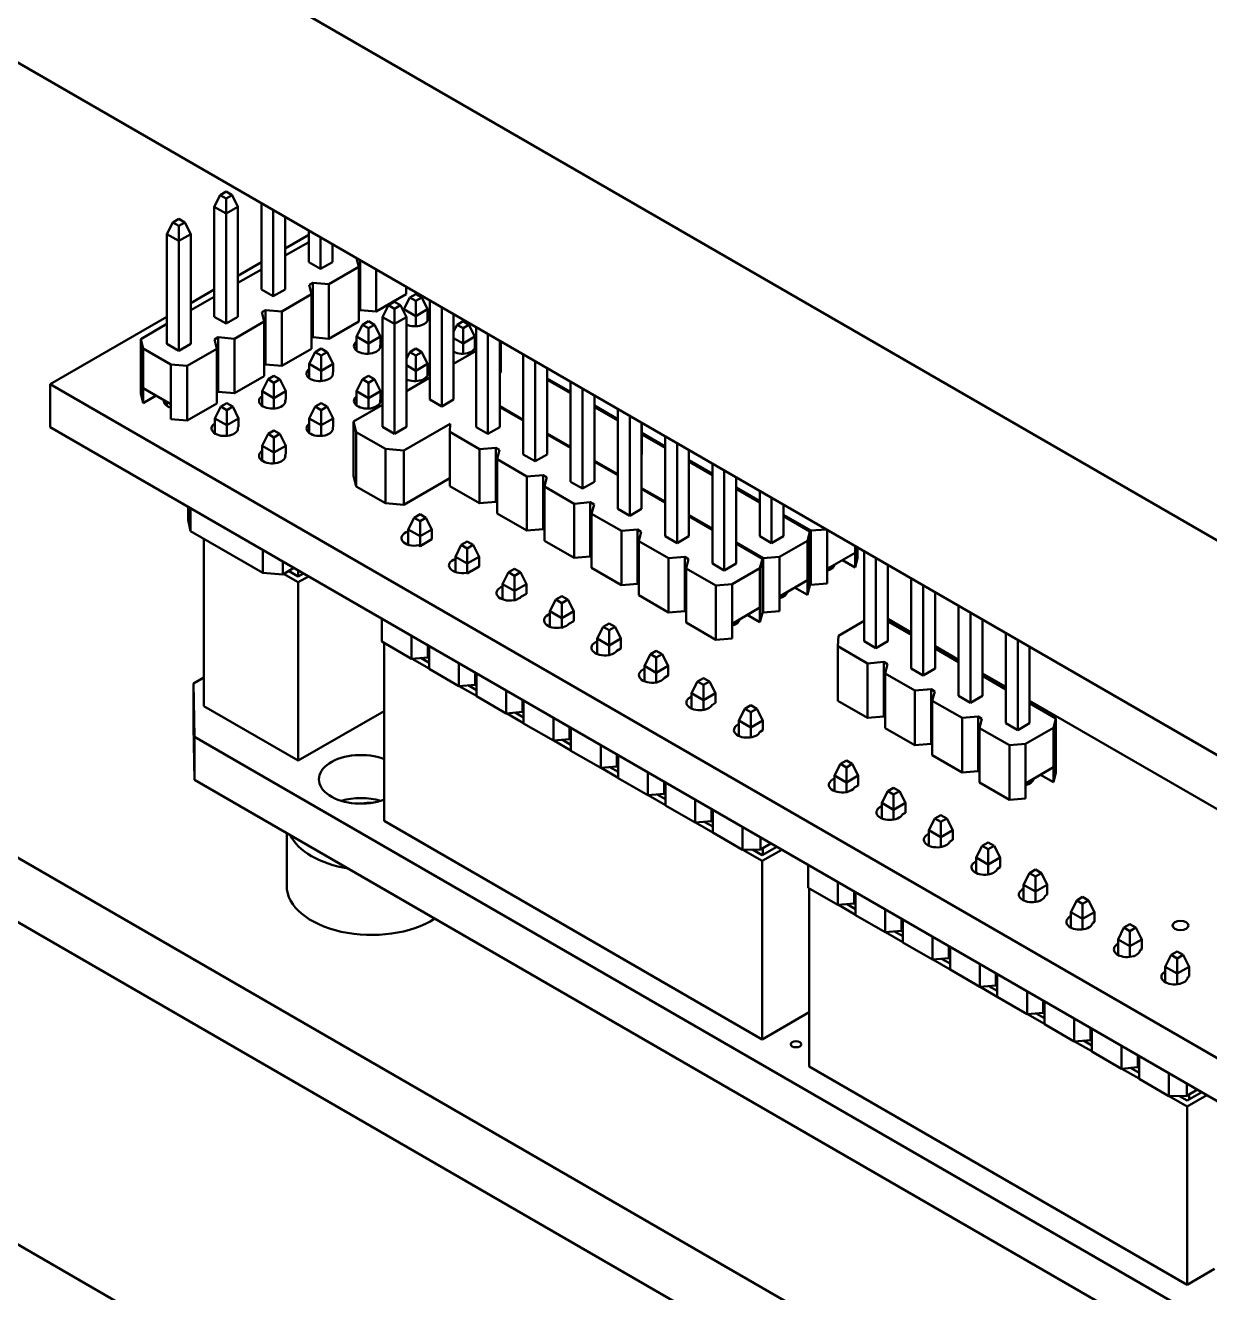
# Model space of a CAD drawing. Header units: millimetres. Extents: x -2015 to 3360, y -4745 to 2376.
# Drawn here: x 1597.69 to 1642.7, y 538.13 to 586.28 of the extents above; entities that cross this region are included whole.
import ezdxf

# ---------------------------------------------------------------- set-up
doc = ezdxf.new("R2010")
doc.units = ezdxf.units.MM
doc.header["$LTSCALE"] = 8
doc.layers.add('Visible (ISO)', color=7, linetype='Continuous', lineweight=50)

msp = doc.modelspace()

# ---------------------------------------------------------------- linework, layer by layer
at = {"layer": 'Visible (ISO)'}
for p, q in [((1663.714, 554.747), (1560.476, 614.351)), ((1571.758, 599.673), (1652.432, 553.095)), ((1605.091, 579.836), (1604.865, 579.391)), ((1605.091, 579.836), (1605.317, 579.967)), ((1605.091, 579.836), (1605.317, 579.706)), ((1605.317, 579.967), (1605.544, 579.836)), ((1605.317, 579.706), (1605.544, 579.836)), ((1605.544, 579.836), (1605.77, 579.391)), ((1604.865, 579.391), (1604.865, 575.215)), ((1604.865, 579.391), (1605.317, 579.129)), ((1605.317, 579.129), (1605.317, 579.706)), ((1605.317, 579.129), (1605.77, 579.391)), ((1605.77, 579.391), (1605.77, 575.215)), ((1606.661, 579.522), (1606.661, 576.252)), ((1603.295, 578.799), (1603.069, 578.354)), ((1603.295, 578.799), (1603.521, 578.93)), ((1603.295, 578.799), (1603.521, 578.669)), ((1603.521, 578.93), (1603.748, 578.799)), ((1603.521, 578.669), (1603.748, 578.799)), ((1603.748, 578.799), (1603.974, 578.354)), ((1605.317, 574.954), (1605.317, 579.129)), ((1607.113, 575.991), (1607.113, 579.26)), ((1607.566, 578.999), (1607.566, 576.252)), ((1603.069, 578.354), (1603.521, 578.092)), ((1603.069, 578.354), (1603.069, 574.178)), ((1603.521, 578.092), (1603.521, 578.669)), ((1603.521, 578.092), (1603.974, 578.354)), ((1603.974, 578.354), (1603.974, 574.178)), ((1608.457, 578.322), (1607.566, 577.807)), ((1608.457, 578.485), (1608.457, 577.289)), ((1603.521, 573.917), (1603.521, 578.092)), ((1607.566, 577.534), (1608.457, 578.048)), ((1608.909, 577.028), (1608.909, 578.223)), ((1609.362, 577.962), (1609.362, 577.289)), ((1610.273, 577.436), (1610.359, 577.105)), ((1610.409, 577.358), (1610.409, 576.04)), ((1606.661, 577.285), (1605.77, 576.77)), ((1605.77, 576.497), (1606.661, 577.011)), ((1608.909, 577.028), (1608.457, 577.289)), ((1609.362, 577.289), (1608.909, 577.028)), ((1610.359, 577.105), (1609.228, 576.452)), ((1610.359, 577.105), (1610.359, 575.031)), ((1611.024, 577.003), (1611.024, 575.415)), ((1608.471, 576.423), (1608.612, 576.505)), ((1608.471, 576.423), (1608.563, 576.068)), ((1608.612, 576.505), (1608.612, 575.003)), ((1609.228, 576.452), (1608.612, 576.505)), ((1609.228, 576.452), (1609.228, 574.378)), ((1604.865, 576.248), (1603.974, 575.733)), ((1603.974, 575.46), (1604.865, 575.974)), ((1607.113, 575.991), (1606.661, 576.252)), ((1607.566, 576.252), (1607.113, 575.991)), ((1608.563, 576.068), (1607.432, 575.415)), ((1608.563, 576.068), (1608.563, 573.994)), ((1610.409, 576.04), (1610.359, 576.011)), ((1610.409, 575.468), (1610.409, 576.04)), ((1612.155, 576.068), (1611.024, 575.415)), ((1612.073, 575.497), (1612.299, 575.946)), ((1612.155, 576.349), (1612.155, 576.068)), ((1612.526, 576.076), (1612.299, 575.946)), ((1612.526, 575.815), (1612.299, 575.946)), ((1612.752, 575.946), (1612.526, 576.076)), ((1612.752, 575.946), (1612.526, 575.815)), ((1612.978, 575.497), (1612.752, 575.946)), ((1606.675, 575.386), (1606.816, 575.468)), ((1607.432, 575.415), (1606.816, 575.468)), ((1606.816, 575.468), (1606.816, 573.966)), ((1611.024, 575.415), (1610.409, 575.468)), ((1611.49, 575.647), (1611.264, 575.201)), ((1611.49, 575.647), (1611.716, 575.778)), ((1611.49, 575.647), (1611.716, 575.516)), ((1611.716, 575.778), (1611.942, 575.647)), ((1611.716, 575.516), (1611.942, 575.647)), ((1611.716, 574.94), (1611.716, 575.516)), ((1611.942, 575.647), (1612.169, 575.201)), ((1612.526, 575.235), (1612.073, 575.497)), ((1612.073, 575.39), (1612.073, 575.497)), ((1612.526, 575.815), (1612.526, 575.235)), ((1612.978, 575.497), (1612.526, 575.235)), ((1612.978, 575.497), (1612.978, 575.497)), ((1612.978, 575.497), (1612.978, 575.083)), ((1612.978, 575.497), (1612.978, 575.497)), ((1613.06, 575.827), (1613.06, 572.063)), ((1613.512, 571.801), (1613.512, 575.566)), ((1603.069, 575.211), (1598.631, 572.649)), ((1602.072, 574.362), (1603.069, 574.937)), ((1605.317, 574.954), (1604.865, 575.215)), ((1605.77, 575.215), (1605.317, 574.954)), ((1606.767, 575.031), (1605.636, 574.378)), ((1606.675, 575.386), (1606.767, 575.031)), ((1606.767, 575.031), (1606.767, 572.957)), ((1607.432, 575.415), (1607.432, 573.341)), ((1608.612, 575.003), (1608.563, 574.974)), ((1608.612, 574.431), (1608.612, 575.003)), ((1610.359, 575.031), (1609.228, 574.378)), ((1610.73, 575.039), (1610.503, 574.909)), ((1610.956, 574.909), (1610.73, 575.039)), ((1611.264, 575.201), (1611.716, 574.94)), ((1611.264, 575.201), (1611.264, 571.026)), ((1611.716, 574.94), (1612.169, 575.201)), ((1611.716, 570.764), (1611.716, 574.94)), ((1612.169, 575.201), (1612.169, 571.026)), ((1612.526, 575.235), (1612.526, 574.85)), ((1613.965, 575.305), (1613.965, 572.063)), ((1614.322, 575.039), (1614.095, 574.909)), ((1614.548, 574.909), (1614.322, 575.039)), ((1610.277, 574.46), (1610.503, 574.909)), ((1610.73, 574.198), (1610.277, 574.46)), ((1610.277, 573.924), (1610.277, 574.46)), ((1610.73, 574.778), (1610.503, 574.909)), ((1610.956, 574.909), (1610.73, 574.778)), ((1610.73, 574.778), (1610.73, 574.198)), ((1611.182, 574.46), (1610.73, 574.198)), ((1611.182, 574.46), (1610.956, 574.909)), ((1611.182, 574.46), (1611.182, 574.46)), ((1611.182, 574.46), (1611.182, 574.46)), ((1611.182, 574.46), (1611.182, 574.138)), ((1613.965, 574.65), (1614.095, 574.909)), ((1614.322, 574.778), (1614.095, 574.909)), ((1614.548, 574.909), (1614.322, 574.778)), ((1614.322, 574.778), (1614.322, 574.198)), ((1614.774, 574.46), (1614.322, 574.198)), ((1614.774, 574.46), (1614.548, 574.909)), ((1614.774, 574.46), (1614.774, 574.46)), ((1614.774, 574.46), (1614.774, 574.46)), ((1614.774, 574.46), (1614.774, 574.019)), ((1614.817, 571.02), (1614.817, 574.813)), ((1615.27, 574.551), (1615.27, 570.758)), ((1602.164, 574.007), (1602.072, 574.362)), ((1602.072, 574.362), (1602.072, 572.288)), ((1603.224, 573.394), (1602.164, 574.007)), ((1602.164, 574.007), (1602.164, 572.504)), ((1603.521, 573.917), (1603.069, 574.178)), ((1603.974, 574.178), (1603.521, 573.917)), ((1604.971, 573.994), (1603.839, 573.341)), ((1604.879, 574.349), (1605.02, 574.431)), ((1604.879, 574.349), (1604.971, 573.994)), ((1604.971, 573.994), (1604.971, 571.92)), ((1605.636, 574.378), (1605.02, 574.431)), ((1605.02, 574.431), (1605.02, 572.929)), ((1605.636, 574.378), (1605.636, 572.304)), ((1608.563, 573.994), (1607.432, 573.341)), ((1609.228, 574.378), (1608.612, 574.431)), ((1608.934, 574.002), (1608.707, 573.872)), ((1609.16, 573.872), (1608.934, 574.002)), ((1610.73, 574.198), (1610.73, 573.808)), ((1611.178, 574.136), (1611.182, 574.138)), ((1611.178, 574.058), (1611.178, 574.136)), ((1612.526, 574.002), (1612.299, 573.872)), ((1612.752, 573.872), (1612.526, 574.002)), ((1614.322, 574.198), (1613.965, 574.404)), ((1614.322, 574.198), (1614.322, 573.807)), ((1615.722, 571.02), (1615.722, 574.29)), ((1615.761, 574.268), (1615.761, 573.1)), ((1606.816, 573.966), (1606.767, 573.937)), ((1606.816, 573.394), (1606.816, 573.966)), ((1608.481, 573.423), (1608.707, 573.872)), ((1608.934, 573.741), (1608.707, 573.872)), ((1609.16, 573.872), (1608.934, 573.741)), ((1608.934, 573.741), (1608.934, 573.161)), ((1609.386, 573.423), (1609.16, 573.872)), ((1612.169, 573.613), (1612.299, 573.872)), ((1612.526, 573.741), (1612.299, 573.872)), ((1612.752, 573.872), (1612.526, 573.741)), ((1612.526, 573.741), (1612.526, 573.161)), ((1612.978, 573.423), (1612.752, 573.872)), ((1613.965, 573.426), (1614.817, 573.918)), ((1616.613, 569.983), (1616.613, 573.776)), ((1617.066, 573.514), (1617.066, 569.721)), ((1603.839, 573.341), (1603.224, 573.394)), ((1603.224, 573.394), (1603.224, 571.892)), ((1603.839, 573.341), (1603.839, 571.267)), ((1607.432, 573.341), (1606.816, 573.394)), ((1608.934, 573.161), (1608.481, 573.423)), ((1608.481, 572.875), (1608.481, 573.423)), ((1609.386, 573.423), (1608.934, 573.161)), ((1608.934, 573.161), (1608.934, 572.767)), ((1609.374, 573.094), (1609.386, 573.101)), ((1609.374, 573.016), (1609.374, 573.094)), ((1609.386, 573.423), (1609.386, 573.423)), ((1609.386, 573.423), (1609.386, 573.423)), ((1609.386, 573.423), (1609.386, 573.101)), ((1612.526, 573.161), (1612.169, 573.368)), ((1612.978, 573.423), (1612.526, 573.161)), ((1612.526, 573.161), (1612.526, 572.766)), ((1612.978, 573.423), (1612.978, 573.423)), ((1612.978, 573.423), (1612.978, 572.999)), ((1612.978, 573.423), (1612.978, 573.423)), ((1615.761, 573.1), (1615.722, 573.077)), ((1617.518, 569.983), (1617.518, 573.253)), ((1617.521, 572.058), (1617.521, 573.251)), ((1598.631, 572.649), (1652.432, 541.587)), ((1598.631, 571.016), (1598.631, 572.649)), ((1605.02, 572.929), (1604.971, 572.9)), ((1605.02, 572.929), (1605.02, 572.357)), ((1606.767, 572.957), (1605.636, 572.304)), ((1606.685, 572.386), (1606.911, 572.835)), ((1607.137, 572.966), (1606.911, 572.835)), ((1607.137, 572.704), (1606.911, 572.835)), ((1607.364, 572.835), (1607.137, 572.966)), ((1607.364, 572.835), (1607.137, 572.704)), ((1607.137, 572.704), (1607.137, 572.125)), ((1607.59, 572.386), (1607.364, 572.835)), ((1610.277, 572.386), (1610.503, 572.835)), ((1610.73, 572.966), (1610.503, 572.835)), ((1610.73, 572.704), (1610.503, 572.835)), ((1610.956, 572.835), (1610.73, 572.966)), ((1610.956, 572.835), (1610.73, 572.704)), ((1610.73, 572.704), (1610.73, 572.125)), ((1611.182, 572.386), (1610.956, 572.835)), ((1612.169, 572.389), (1613.06, 572.904)), ((1617.521, 572.872), (1618.409, 572.36)), ((1617.521, 572.818), (1618.409, 572.305)), ((1618.409, 568.946), (1618.409, 572.739)), ((1602.164, 571.933), (1602.072, 572.288)), ((1603.224, 571.892), (1602.164, 572.504)), ((1602.164, 572.504), (1602.164, 571.933)), ((1602.164, 571.933), (1602.659, 572.218)), ((1605.636, 572.304), (1605.02, 572.357)), ((1607.137, 572.125), (1606.685, 572.386)), ((1606.685, 571.827), (1606.685, 572.386)), ((1607.59, 572.386), (1607.137, 572.125)), ((1607.137, 572.125), (1607.137, 571.725)), ((1607.569, 572.052), (1607.59, 572.064)), ((1607.569, 571.974), (1607.569, 572.052)), ((1607.59, 572.386), (1607.59, 572.386)), ((1607.59, 572.386), (1607.59, 572.386)), ((1607.59, 572.386), (1607.59, 572.064)), ((1610.73, 572.125), (1610.277, 572.386)), ((1610.277, 571.84), (1610.277, 572.386)), ((1611.182, 572.386), (1610.73, 572.125)), ((1610.73, 572.125), (1610.73, 571.724)), ((1611.176, 572.061), (1611.182, 572.064)), ((1611.176, 571.965), (1611.176, 572.061)), ((1611.182, 572.386), (1611.182, 572.064)), ((1611.182, 572.386), (1611.182, 572.386)), ((1611.182, 572.386), (1611.182, 572.386)), ((1613.512, 571.801), (1613.06, 572.063)), ((1613.965, 572.063), (1613.512, 571.801)), ((1617.521, 572.058), (1617.518, 572.057)), ((1618.862, 572.477), (1618.862, 568.684)), ((1619.314, 568.946), (1619.314, 572.216)), ((1619.317, 571.021), (1619.317, 572.214)), ((1603.069, 571.982), (1603.069, 571.824)), ((1603.224, 571.32), (1603.224, 571.892)), ((1604.971, 571.92), (1603.839, 571.267)), ((1604.889, 571.349), (1605.115, 571.798)), ((1605.341, 571.929), (1605.115, 571.798)), ((1605.341, 571.667), (1605.115, 571.798)), ((1605.568, 571.798), (1605.341, 571.929)), ((1605.568, 571.798), (1605.341, 571.667)), ((1605.341, 571.667), (1605.341, 571.088)), ((1605.794, 571.349), (1605.568, 571.798)), ((1608.481, 571.349), (1608.707, 571.798)), ((1608.934, 571.929), (1608.707, 571.798)), ((1608.934, 571.667), (1608.707, 571.798)), ((1609.16, 571.798), (1608.934, 571.929)), ((1609.16, 571.798), (1608.934, 571.667)), ((1608.934, 571.667), (1608.934, 571.088)), ((1609.386, 571.349), (1609.16, 571.798)), ((1610.16, 571.23), (1611.264, 571.867)), ((1615.722, 571.815), (1616.613, 571.301)), ((1615.722, 571.779), (1616.613, 571.265)), ((1620.205, 571.323), (1619.317, 571.835)), ((1619.317, 571.781), (1620.205, 571.268)), ((1620.205, 567.909), (1620.205, 571.702)), ((1603.839, 571.267), (1603.224, 571.32)), ((1605.341, 571.088), (1604.889, 571.349)), ((1604.889, 570.779), (1604.889, 571.349)), ((1605.794, 571.349), (1605.341, 571.088)), ((1605.341, 571.088), (1605.341, 570.684)), ((1605.794, 571.349), (1605.794, 571.349)), ((1605.794, 571.349), (1605.794, 571.349)), ((1605.794, 571.349), (1605.794, 571.027)), ((1608.481, 570.791), (1608.481, 571.349)), ((1608.934, 571.088), (1608.481, 571.349)), ((1609.386, 571.349), (1608.934, 571.088)), ((1608.934, 571.088), (1608.934, 570.683)), ((1609.386, 571.349), (1609.386, 571.027)), ((1609.386, 571.349), (1609.386, 571.349)), ((1609.386, 571.349), (1609.386, 571.349)), ((1610.265, 570.827), (1610.16, 571.23)), ((1610.16, 569.17), (1610.16, 571.23)), ((1613.837, 571.148), (1612.069, 570.127)), ((1613.837, 571.148), (1613.82, 570.836)), ((1620.658, 571.44), (1620.658, 567.647)), ((1621.11, 567.909), (1621.11, 571.179)), ((1621.113, 569.984), (1621.113, 571.177)), ((1652.432, 539.954), (1598.631, 571.016)), ((1605.764, 571.01), (1605.794, 571.027)), ((1605.764, 570.932), (1605.764, 571.01)), ((1606.685, 570.312), (1606.911, 570.761)), ((1607.137, 570.892), (1606.911, 570.761)), ((1607.137, 570.63), (1606.911, 570.761)), ((1607.364, 570.761), (1607.137, 570.892)), ((1607.364, 570.761), (1607.137, 570.63)), ((1607.137, 570.63), (1607.137, 570.051)), ((1607.59, 570.312), (1607.364, 570.761)), ((1609.371, 571.019), (1609.386, 571.027)), ((1609.371, 570.923), (1609.371, 571.019)), ((1611.372, 570.188), (1610.265, 570.827)), ((1610.265, 568.768), (1610.265, 570.827)), ((1611.716, 570.764), (1611.264, 571.026)), ((1612.169, 571.026), (1611.716, 570.764)), ((1613.82, 570.836), (1613.82, 568.777)), ((1613.82, 570.836), (1614.951, 570.183)), ((1615.27, 570.758), (1614.817, 571.02)), ((1615.722, 571.02), (1615.27, 570.758)), ((1618.409, 570.264), (1617.518, 570.778)), ((1617.518, 570.742), (1618.409, 570.228)), ((1619.317, 571.021), (1619.314, 571.02)), ((1622.001, 570.286), (1621.113, 570.798)), ((1621.113, 570.744), (1622.001, 570.231)), ((1622.001, 566.872), (1622.001, 570.665)), ((1606.685, 569.743), (1606.685, 570.312)), ((1607.137, 570.051), (1606.685, 570.312)), ((1607.59, 570.312), (1607.137, 570.051)), ((1607.59, 570.312), (1607.59, 570.312)), ((1607.59, 570.312), (1607.59, 569.99)), ((1607.59, 570.312), (1607.59, 570.312)), ((1612.069, 570.127), (1611.372, 570.188)), ((1611.372, 568.128), (1611.372, 570.188)), ((1612.069, 568.068), (1612.069, 570.127)), ((1614.951, 570.183), (1615.567, 570.236)), ((1614.951, 570.183), (1614.951, 568.123)), ((1615.567, 570.236), (1615.567, 568.733)), ((1615.708, 570.154), (1615.567, 570.236)), ((1615.616, 569.799), (1615.708, 570.154)), ((1622.454, 570.403), (1622.454, 566.611)), ((1622.906, 566.872), (1622.906, 570.142)), ((1622.909, 568.947), (1622.909, 570.14)), ((1607.137, 570.051), (1607.137, 569.641)), ((1607.566, 569.977), (1607.59, 569.99)), ((1607.566, 569.881), (1607.566, 569.977)), ((1615.616, 569.799), (1615.616, 567.74)), ((1616.747, 569.146), (1615.616, 569.799)), ((1617.066, 569.721), (1616.613, 569.983)), ((1617.518, 569.983), (1617.066, 569.721)), ((1620.205, 569.227), (1619.314, 569.741)), ((1619.314, 569.705), (1620.205, 569.191)), ((1621.113, 569.984), (1621.11, 569.983)), ((1623.797, 569.249), (1622.909, 569.761)), ((1622.909, 569.707), (1623.797, 569.194)), ((1610.16, 569.17), (1610.265, 568.768)), ((1617.363, 569.199), (1616.747, 569.146)), ((1617.363, 569.199), (1617.363, 567.696)), ((1617.504, 569.117), (1617.363, 569.199)), ((1623.797, 565.835), (1623.797, 569.628)), ((1624.25, 569.367), (1624.25, 565.574)), ((1610.265, 568.768), (1611.372, 568.128)), ((1612.069, 568.068), (1613.82, 569.079)), ((1613.82, 568.777), (1614.951, 568.123)), ((1615.567, 568.177), (1615.567, 568.733)), ((1615.616, 568.705), (1615.567, 568.733)), ((1616.747, 569.146), (1616.747, 567.087)), ((1617.412, 568.762), (1617.504, 569.117)), ((1617.412, 568.762), (1617.412, 566.703)), ((1618.543, 568.109), (1617.412, 568.762)), ((1618.862, 568.684), (1618.409, 568.946)), ((1619.314, 568.946), (1618.862, 568.684)), ((1622.001, 568.19), (1621.11, 568.704)), ((1622.909, 568.947), (1622.906, 568.946)), ((1624.702, 565.835), (1624.702, 569.105)), ((1624.705, 567.911), (1624.705, 569.103)), ((1625.596, 568.21), (1624.705, 568.724)), ((1573.879, 568.238), (1652.432, 522.885)), ((1621.11, 568.668), (1622.001, 568.154)), ((1624.705, 568.67), (1625.596, 568.155)), ((1625.596, 566.874), (1625.596, 568.589)), ((1626.049, 568.328), (1626.049, 566.612)), ((1603.878, 567.499), (1603.878, 567.987)), ((1603.97, 567.062), (1603.97, 567.934)), ((1611.372, 568.128), (1612.069, 568.068)), ((1614.951, 568.123), (1615.567, 568.177)), ((1616.747, 567.087), (1615.616, 567.74)), ((1619.159, 568.162), (1618.543, 568.109)), ((1618.543, 568.109), (1618.543, 566.05)), ((1619.159, 568.162), (1619.159, 566.66)), ((1619.3, 568.08), (1619.159, 568.162)), ((1619.208, 567.725), (1619.3, 568.08)), ((1619.208, 567.725), (1619.208, 565.666)), ((1620.34, 567.072), (1619.208, 567.725)), ((1620.658, 567.647), (1620.205, 567.909)), ((1621.11, 567.909), (1620.658, 567.647)), ((1624.705, 567.911), (1624.702, 567.909)), ((1626.502, 566.874), (1626.502, 568.066)), ((1603.97, 567.062), (1603.878, 567.499)), ((1612.235, 567.131), (1612.461, 567.577)), ((1612.461, 567.577), (1612.687, 567.708)), ((1612.461, 567.577), (1612.687, 567.446)), ((1612.687, 567.708), (1612.914, 567.577)), ((1612.687, 567.446), (1612.914, 567.577)), ((1612.687, 567.446), (1612.687, 566.87)), ((1613.14, 567.131), (1612.914, 567.577)), ((1617.363, 567.696), (1617.363, 567.14)), ((1617.412, 567.668), (1617.363, 567.696)), ((1623.797, 567.153), (1622.906, 567.667)), ((1622.906, 567.631), (1623.797, 567.117)), ((1627.546, 567.085), (1626.502, 567.687)), ((1626.502, 567.633), (1627.499, 567.057)), ((1652.432, 520.436), (1571.758, 567.013)), ((1606.713, 565.478), (1603.97, 567.062)), ((1604.469, 566.774), (1604.469, 560.42)), ((1612.235, 566.551), (1612.235, 567.131)), ((1612.235, 567.131), (1612.687, 566.87)), ((1612.687, 566.87), (1613.14, 567.131)), ((1612.687, 566.87), (1612.687, 566.499)), ((1613.14, 566.761), (1612.687, 566.499)), ((1613.14, 566.761), (1613.14, 567.131)), ((1617.363, 567.14), (1616.747, 567.087)), ((1620.955, 567.125), (1620.34, 567.072)), ((1620.34, 567.072), (1620.34, 565.013)), ((1620.955, 567.125), (1620.955, 565.623)), ((1621.096, 567.043), (1620.955, 567.125)), ((1621.004, 566.688), (1621.096, 567.043)), ((1622.454, 566.611), (1622.001, 566.872)), ((1622.906, 566.872), (1622.454, 566.611)), ((1626.049, 566.612), (1625.596, 566.874)), ((1626.502, 566.874), (1626.049, 566.612)), ((1627.499, 567.057), (1627.407, 566.702)), ((1627.499, 567.057), (1627.499, 564.998)), ((1628.117, 567.134), (1627.546, 567.085)), ((1627.546, 567.085), (1627.546, 565.025)), ((1628.161, 567.108), (1628.161, 565.635)), ((1606.713, 565.478), (1606.713, 566.35)), ((1612.687, 566.499), (1612.64, 566.527)), ((1614.031, 566.094), (1614.257, 566.54)), ((1614.257, 566.54), (1614.484, 566.671)), ((1614.257, 566.54), (1614.484, 566.409)), ((1614.484, 566.671), (1614.71, 566.54)), ((1614.484, 566.409), (1614.71, 566.54)), ((1614.484, 566.409), (1614.484, 565.833)), ((1614.936, 566.094), (1614.71, 566.54)), ((1618.543, 566.05), (1617.412, 566.703)), ((1619.159, 566.66), (1619.159, 566.103)), ((1619.208, 566.631), (1619.159, 566.66)), ((1621.004, 566.688), (1621.004, 564.629)), ((1622.136, 566.035), (1621.004, 566.688)), ((1625.731, 566.037), (1624.702, 566.63)), ((1624.702, 566.594), (1625.699, 566.019)), ((1627.407, 566.702), (1626.346, 566.09)), ((1627.407, 566.702), (1627.407, 565.2)), ((1629.222, 566.496), (1629.222, 566.248)), ((1629.314, 566.443), (1629.314, 566.046)), ((1629.561, 562.88), (1629.561, 566.3)), ((1607.47, 565.425), (1607.47, 565.913)), ((1614.031, 566.094), (1614.484, 565.833)), ((1614.031, 565.512), (1614.031, 566.094)), ((1614.484, 565.833), (1614.936, 566.094)), ((1614.484, 565.833), (1614.484, 565.462)), ((1614.936, 565.724), (1614.936, 566.094)), ((1619.159, 566.103), (1618.543, 566.05)), ((1622.751, 566.088), (1622.136, 566.035)), ((1622.136, 566.035), (1622.136, 563.976)), ((1622.751, 566.088), (1622.751, 564.586)), ((1622.892, 566.006), (1622.751, 566.088)), ((1622.8, 565.651), (1622.892, 566.006)), ((1624.25, 565.574), (1623.797, 565.835)), ((1624.702, 565.835), (1624.25, 565.574)), ((1625.699, 566.019), (1625.607, 565.663)), ((1625.699, 566.019), (1625.699, 563.959)), ((1626.346, 566.09), (1625.731, 566.037)), ((1625.731, 566.037), (1625.731, 563.977)), ((1626.346, 566.09), (1626.346, 564.587)), ((1629.222, 566.248), (1628.161, 565.635)), ((1628.739, 565.969), (1629.222, 565.691)), ((1629.222, 565.691), (1629.222, 566.248)), ((1629.314, 566.046), (1629.222, 565.691)), ((1630.014, 566.039), (1630.014, 562.619)), ((1607.47, 565.425), (1606.713, 565.478)), ((1607.892, 565.669), (1607.47, 565.425)), ((1607.504, 565.445), (1608.061, 565.123)), ((1608.061, 565.344), (1607.695, 565.555)), ((1608.061, 565.344), (1608.061, 565.572)), ((1608.258, 565.458), (1608.061, 565.344)), ((1608.061, 565.123), (1608.449, 565.348)), ((1614.484, 565.462), (1614.445, 565.485)), ((1614.638, 565.552), (1614.484, 565.462)), ((1614.936, 565.724), (1614.653, 565.56)), ((1615.827, 565.057), (1616.053, 565.503)), ((1616.053, 565.503), (1616.28, 565.634)), ((1616.053, 565.503), (1616.28, 565.372)), ((1616.28, 565.634), (1616.506, 565.503)), ((1616.28, 565.372), (1616.506, 565.503)), ((1616.28, 565.372), (1616.28, 564.796)), ((1616.732, 565.057), (1616.506, 565.503)), ((1620.34, 565.013), (1619.208, 565.666)), ((1620.955, 565.623), (1620.955, 565.066)), ((1621.004, 565.594), (1620.955, 565.623)), ((1622.8, 565.651), (1622.8, 563.592)), ((1623.932, 564.998), (1622.8, 565.651)), ((1625.607, 565.663), (1624.547, 565.051)), ((1625.607, 565.663), (1625.607, 564.161)), ((1628.161, 565.635), (1628.161, 565.078)), ((1628.316, 565.627), (1628.316, 565.725)), ((1630.466, 562.88), (1630.466, 565.777)), ((1608.061, 565.123), (1608.061, 558.347)), ((1615.827, 565.057), (1616.28, 564.796)), ((1615.827, 564.473), (1615.827, 565.057)), ((1616.28, 564.796), (1616.732, 565.057)), ((1616.732, 564.687), (1616.732, 565.057)), ((1620.955, 565.066), (1620.34, 565.013)), ((1624.547, 565.051), (1623.932, 564.998)), ((1623.932, 564.998), (1623.932, 562.939)), ((1624.547, 565.051), (1624.547, 563.549)), ((1627.407, 565.2), (1626.346, 564.587)), ((1626.924, 564.921), (1627.407, 564.643)), ((1627.407, 564.643), (1627.407, 565.2)), ((1627.499, 564.998), (1627.407, 564.643)), ((1627.546, 565.025), (1627.499, 565.053)), ((1628.161, 565.078), (1627.546, 565.025)), ((1631.357, 561.843), (1631.357, 565.263)), ((1631.81, 565.002), (1631.81, 561.582)), ((1616.28, 564.425), (1616.249, 564.443)), ((1616.28, 564.796), (1616.28, 564.425)), ((1616.363, 564.473), (1616.28, 564.425)), ((1616.732, 564.687), (1616.52, 564.564)), ((1617.623, 564.021), (1617.849, 564.466)), ((1617.849, 564.466), (1618.076, 564.597)), ((1617.849, 564.466), (1618.076, 564.336)), ((1618.076, 564.597), (1618.302, 564.466)), ((1618.076, 564.336), (1618.302, 564.466)), ((1618.528, 564.021), (1618.302, 564.466)), ((1622.136, 563.976), (1621.004, 564.629)), ((1622.751, 564.586), (1622.751, 564.029)), ((1622.8, 564.557), (1622.751, 564.586)), ((1626.346, 564.587), (1626.346, 564.031)), ((1626.502, 564.579), (1626.502, 564.677)), ((1632.262, 561.843), (1632.262, 564.741)), ((1617.623, 564.021), (1618.076, 563.759)), ((1617.623, 563.435), (1617.623, 564.021)), ((1618.076, 564.336), (1618.076, 563.759)), ((1618.076, 563.759), (1618.528, 564.021)), ((1618.528, 563.65), (1618.528, 564.021)), ((1622.751, 564.029), (1622.136, 563.976)), ((1625.607, 564.161), (1624.547, 563.549)), ((1625.125, 563.883), (1625.607, 563.604)), ((1625.607, 563.604), (1625.607, 564.161)), ((1625.699, 563.959), (1625.607, 563.604)), ((1625.731, 563.977), (1625.699, 563.996)), ((1626.346, 564.031), (1625.731, 563.977)), ((1633.153, 560.806), (1633.153, 564.226)), ((1633.606, 563.965), (1633.606, 560.545)), ((1611.238, 562.87), (1611.238, 563.738)), ((1618.076, 563.388), (1618.054, 563.401)), ((1618.076, 563.759), (1618.076, 563.388)), ((1618.127, 563.418), (1618.076, 563.388)), ((1618.528, 563.65), (1618.348, 563.546)), ((1619.419, 562.984), (1619.645, 563.429)), ((1619.645, 563.429), (1619.872, 563.56)), ((1619.645, 563.429), (1619.872, 563.299)), ((1619.872, 563.56), (1620.098, 563.429)), ((1619.872, 563.299), (1620.098, 563.429)), ((1620.324, 562.984), (1620.098, 563.429)), ((1623.932, 562.939), (1622.8, 563.592)), ((1624.547, 563.549), (1624.547, 562.992)), ((1624.702, 563.541), (1624.702, 563.638)), ((1629.561, 563.656), (1628.585, 563.092)), ((1630.466, 563.734), (1631.357, 563.219)), ((1630.466, 563.639), (1631.357, 563.125)), ((1634.058, 560.806), (1634.058, 563.704)), ((1612.369, 562.217), (1612.369, 563.084)), ((1619.419, 562.984), (1619.872, 562.722)), ((1619.419, 562.396), (1619.419, 562.984)), ((1619.872, 563.299), (1619.872, 562.722)), ((1619.872, 562.722), (1620.324, 562.984)), ((1620.324, 562.613), (1620.324, 562.984)), ((1624.547, 562.992), (1623.932, 562.939)), ((1628.585, 563.092), (1628.564, 562.696)), ((1634.949, 559.769), (1634.949, 563.189)), ((1635.402, 562.928), (1635.402, 559.508)), ((1611.238, 562.87), (1612.369, 562.217)), ((1611.324, 562.82), (1611.324, 556.053)), ((1612.984, 562.27), (1612.984, 562.729)), ((1613.034, 561.833), (1613.034, 562.701)), ((1619.872, 562.722), (1619.872, 562.351)), ((1620.324, 562.613), (1620.168, 562.523)), ((1621.441, 562.392), (1621.668, 562.523)), ((1621.668, 562.523), (1621.894, 562.392)), ((1628.564, 562.696), (1628.564, 560.623)), ((1628.564, 562.696), (1629.695, 562.043)), ((1630.014, 562.619), (1629.561, 562.88)), ((1630.466, 562.88), (1630.014, 562.619)), ((1632.262, 562.697), (1633.153, 562.182)), ((1632.262, 562.603), (1633.153, 562.088)), ((1635.854, 559.769), (1635.854, 562.667)), ((1612.369, 562.217), (1612.984, 562.27)), ((1612.383, 562.218), (1613.034, 561.842)), ((1613.034, 562.063), (1612.716, 562.247)), ((1612.984, 562.27), (1613.034, 562.241)), ((1614.165, 561.18), (1614.165, 562.047)), ((1619.872, 562.351), (1619.859, 562.359)), ((1619.899, 562.367), (1619.872, 562.351)), ((1621.215, 561.947), (1621.441, 562.392)), ((1621.215, 561.947), (1621.668, 561.685)), ((1621.215, 561.358), (1621.215, 561.947)), ((1621.441, 562.392), (1621.668, 562.262)), ((1621.668, 562.262), (1621.894, 562.392)), ((1621.668, 562.262), (1621.668, 561.685)), ((1621.668, 561.685), (1622.12, 561.947)), ((1622.12, 561.947), (1621.894, 562.392)), ((1622.12, 561.576), (1622.12, 561.947)), ((1629.695, 562.043), (1630.311, 562.096)), ((1629.695, 562.043), (1629.695, 559.969)), ((1630.311, 562.096), (1630.311, 560.594)), ((1630.452, 562.015), (1630.311, 562.096)), ((1630.36, 561.659), (1630.452, 562.015)), ((1604.469, 561.5), (1604.083, 561.277)), ((1613.034, 561.833), (1614.165, 561.18)), ((1614.781, 561.233), (1614.781, 561.692)), ((1614.83, 560.796), (1614.83, 561.664)), ((1621.668, 561.685), (1621.668, 561.315)), ((1622.12, 561.576), (1621.984, 561.497)), ((1623.238, 561.355), (1623.464, 561.486)), ((1623.464, 561.486), (1623.69, 561.355)), ((1631.492, 561.006), (1630.36, 561.659)), ((1630.36, 561.659), (1630.36, 559.586)), ((1631.81, 561.582), (1631.357, 561.843)), ((1632.262, 561.843), (1631.81, 561.582)), ((1634.058, 561.66), (1634.949, 561.145)), ((1634.058, 561.566), (1634.949, 561.051)), ((1560.476, 561.279), (1663.714, 501.675)), ((1604.083, 561.277), (1604.117, 559.249)), ((1604.083, 559.644), (1604.083, 561.277)), ((1614.165, 561.18), (1614.781, 561.233)), ((1614.179, 561.181), (1614.83, 560.805)), ((1614.83, 561.026), (1614.512, 561.21)), ((1614.781, 561.233), (1614.83, 561.204)), ((1615.961, 560.143), (1615.961, 561.01)), ((1621.668, 561.315), (1621.664, 561.317)), ((1621.675, 561.319), (1621.668, 561.315)), ((1623.011, 560.91), (1623.238, 561.355)), ((1623.238, 561.355), (1623.464, 561.225)), ((1623.464, 561.225), (1623.69, 561.355)), ((1623.464, 561.225), (1623.464, 560.648)), ((1623.916, 560.91), (1623.69, 561.355)), ((1632.107, 561.059), (1631.492, 561.006)), ((1631.492, 561.006), (1631.492, 558.932)), ((1632.248, 560.978), (1632.107, 561.059)), ((1632.107, 561.059), (1632.107, 559.557)), ((1632.156, 560.623), (1632.248, 560.978)), ((1614.83, 560.796), (1615.961, 560.143)), ((1616.577, 560.196), (1616.577, 560.655)), ((1616.626, 559.759), (1616.626, 560.627)), ((1623.011, 560.91), (1623.464, 560.648)), ((1623.011, 560.319), (1623.011, 560.91)), ((1623.464, 560.648), (1623.916, 560.91)), ((1623.464, 560.648), (1623.464, 560.274)), ((1623.916, 560.539), (1623.797, 560.47)), ((1623.916, 560.539), (1623.916, 560.91)), ((1628.564, 560.623), (1629.695, 559.969)), ((1630.311, 560.022), (1630.311, 560.594)), ((1630.36, 560.565), (1630.311, 560.594)), ((1633.288, 559.969), (1632.156, 560.623)), ((1632.156, 560.623), (1632.156, 558.549)), ((1633.606, 560.545), (1633.153, 560.806)), ((1634.058, 560.806), (1633.606, 560.545)), ((1635.854, 560.623), (1644.006, 555.916)), ((1635.854, 560.529), (1636.851, 559.953)), ((1604.469, 560.42), (1608.061, 558.347)), ((1608.061, 558.347), (1611.324, 560.23)), ((1615.961, 560.143), (1616.577, 560.196)), ((1615.975, 560.144), (1616.626, 559.768)), ((1616.626, 559.989), (1616.308, 560.173)), ((1616.577, 560.196), (1616.626, 560.167)), ((1624.807, 559.873), (1625.034, 560.318)), ((1625.034, 560.318), (1625.26, 560.449)), ((1625.034, 560.318), (1625.26, 560.188)), ((1625.26, 560.449), (1625.486, 560.318)), ((1625.26, 560.188), (1625.486, 560.318)), ((1625.26, 560.188), (1625.26, 559.611)), ((1625.712, 559.873), (1625.486, 560.318)), ((1629.695, 559.969), (1630.311, 560.022)), ((1633.903, 560.022), (1633.288, 559.969)), ((1634.044, 559.941), (1633.903, 560.022)), ((1633.903, 560.022), (1633.903, 558.52)), ((1604.117, 557.616), (1604.083, 559.644)), ((1616.626, 559.759), (1617.757, 559.106)), ((1617.757, 559.106), (1617.757, 559.973)), ((1618.373, 559.159), (1618.373, 559.618)), ((1618.422, 558.722), (1618.422, 559.59)), ((1624.807, 559.873), (1625.26, 559.611)), ((1624.807, 559.281), (1624.807, 559.873)), ((1625.26, 559.611), (1625.712, 559.873)), ((1625.26, 559.611), (1625.26, 559.23)), ((1625.712, 559.502), (1625.712, 559.873)), ((1631.492, 558.932), (1630.36, 559.586)), ((1632.107, 559.557), (1632.107, 558.985)), ((1632.156, 559.528), (1632.107, 559.557)), ((1633.288, 559.969), (1633.288, 557.895)), ((1633.952, 559.586), (1634.044, 559.941)), ((1635.084, 558.932), (1633.952, 559.586)), ((1633.952, 559.586), (1633.952, 557.512)), ((1635.402, 559.508), (1634.949, 559.769)), ((1635.854, 559.769), (1635.402, 559.508)), ((1636.759, 559.598), (1635.699, 558.985)), ((1636.851, 559.953), (1636.759, 559.598)), ((1636.759, 559.598), (1636.759, 558.095)), ((1636.851, 559.953), (1636.851, 557.879)), ((1604.117, 559.249), (1652.432, 531.354)), ((1604.117, 557.616), (1604.117, 559.249)), ((1617.757, 559.106), (1618.373, 559.159)), ((1617.772, 559.107), (1618.422, 558.731)), ((1618.422, 558.952), (1618.104, 559.136)), ((1618.373, 559.159), (1618.422, 559.13)), ((1625.712, 559.502), (1625.608, 559.442)), ((1618.422, 558.722), (1619.553, 558.069)), ((1619.553, 558.069), (1619.553, 558.937)), ((1620.169, 558.122), (1620.169, 558.581)), ((1632.107, 558.985), (1631.492, 558.932)), ((1635.699, 558.985), (1635.084, 558.932)), ((1635.084, 558.932), (1635.084, 556.858)), ((1635.699, 558.985), (1635.699, 557.483)), ((1619.553, 558.069), (1620.169, 558.122)), ((1620.218, 557.915), (1619.9, 558.099)), ((1620.169, 558.122), (1620.218, 558.093)), ((1620.218, 557.685), (1620.218, 558.553)), ((1628.438, 557.777), (1628.664, 558.222)), ((1628.664, 558.222), (1628.89, 558.353)), ((1628.664, 558.222), (1628.89, 558.092)), ((1628.89, 558.353), (1629.116, 558.222)), ((1628.89, 558.092), (1629.116, 558.222)), ((1628.89, 558.092), (1628.89, 557.516)), ((1629.343, 557.777), (1629.116, 558.222)), ((1633.288, 557.895), (1632.156, 558.549)), ((1633.903, 558.52), (1633.903, 557.948)), ((1633.952, 558.491), (1633.903, 558.52)), ((1636.759, 558.095), (1635.699, 557.483)), ((1636.759, 557.524), (1636.759, 558.095)), ((1652.432, 529.721), (1604.117, 557.616)), ((1619.568, 558.07), (1620.218, 557.695)), ((1620.218, 557.685), (1621.35, 557.032)), ((1621.35, 557.032), (1621.35, 557.9)), ((1628.438, 557.777), (1628.89, 557.516)), ((1628.438, 557.188), (1628.438, 557.777)), ((1628.89, 557.516), (1629.343, 557.777)), ((1629.343, 557.406), (1629.343, 557.777)), ((1633.903, 557.948), (1633.288, 557.895)), ((1636.264, 557.81), (1636.759, 557.524)), ((1636.851, 557.879), (1636.759, 557.524)), ((1621.965, 557.085), (1621.965, 557.544)), ((1622.014, 556.648), (1622.014, 557.516)), ((1628.89, 557.145), (1628.883, 557.149)), ((1628.89, 557.516), (1628.89, 557.145)), ((1628.904, 557.153), (1628.89, 557.145)), ((1629.343, 557.406), (1629.2, 557.323)), ((1630.234, 556.74), (1630.46, 557.186)), ((1630.46, 557.186), (1630.686, 557.316)), ((1630.46, 557.186), (1630.686, 557.055)), ((1630.686, 557.316), (1630.912, 557.186)), ((1630.686, 557.055), (1630.912, 557.186)), ((1631.139, 556.74), (1630.912, 557.186)), ((1635.084, 556.858), (1633.952, 557.512)), ((1635.699, 557.483), (1635.699, 556.912)), ((1635.854, 557.475), (1635.854, 557.573)), ((1621.35, 557.032), (1621.965, 557.085)), ((1621.364, 557.033), (1622.014, 556.658)), ((1622.014, 556.878), (1621.696, 557.062)), ((1621.965, 557.085), (1622.014, 557.056)), ((1622.014, 556.648), (1623.146, 555.995)), ((1623.146, 555.995), (1623.146, 556.863)), ((1630.234, 556.74), (1630.686, 556.479)), ((1630.234, 556.15), (1630.234, 556.74)), ((1630.686, 557.055), (1630.686, 556.479)), ((1630.686, 556.479), (1631.139, 556.74)), ((1631.139, 556.369), (1631.139, 556.74)), ((1635.699, 556.912), (1635.084, 556.858)), ((1623.761, 556.048), (1623.761, 556.507)), ((1623.81, 555.611), (1623.81, 556.479)), ((1630.686, 556.479), (1630.686, 556.106)), ((1631.139, 556.369), (1631.014, 556.297)), ((1632.256, 556.149), (1632.482, 556.279)), ((1632.482, 556.279), (1632.708, 556.149)), ((1611.324, 556.053), (1625.692, 547.757)), ((1623.146, 555.995), (1623.761, 556.048)), ((1623.16, 555.996), (1623.81, 555.621)), ((1623.81, 555.841), (1623.492, 556.025)), ((1623.761, 556.048), (1623.81, 556.02)), ((1624.942, 554.958), (1624.942, 555.826)), ((1632.03, 555.703), (1632.256, 556.149)), ((1632.03, 555.703), (1632.482, 555.442)), ((1632.03, 555.112), (1632.03, 555.703)), ((1632.256, 556.149), (1632.482, 556.018)), ((1632.482, 556.018), (1632.708, 556.149)), ((1632.482, 556.018), (1632.482, 555.442)), ((1632.482, 555.442), (1632.935, 555.703)), ((1632.935, 555.703), (1632.708, 556.149)), ((1632.935, 555.332), (1632.935, 555.703)), ((1607.621, 553.589), (1607.621, 555.593)), ((1624.942, 554.958), (1623.81, 555.611)), ((1625.628, 554.97), (1625.628, 555.43)), ((1626.025, 555.2), (1625.628, 554.97)), ((1632.482, 555.442), (1632.482, 555.063)), ((1632.935, 555.332), (1632.825, 555.269)), ((1634.052, 555.112), (1634.278, 555.242)), ((1634.278, 555.242), (1634.504, 555.112)), ((1625.628, 554.97), (1624.942, 554.958)), ((1624.957, 554.958), (1625.692, 554.534)), ((1625.692, 554.755), (1625.328, 554.965)), ((1626.245, 555.073), (1625.692, 554.755)), ((1625.692, 554.534), (1626.436, 554.963)), ((1625.712, 554.766), (1625.712, 555.019)), ((1633.826, 554.666), (1634.052, 555.112)), ((1634.052, 555.112), (1634.278, 554.981)), ((1634.278, 554.981), (1634.504, 555.112)), ((1634.278, 554.981), (1634.278, 554.405)), ((1634.731, 554.666), (1634.504, 555.112)), ((1625.692, 554.534), (1625.692, 547.757)), ((1627.44, 553.515), (1627.44, 554.383)), ((1633.826, 554.666), (1634.278, 554.405)), ((1633.826, 554.074), (1633.826, 554.666)), ((1634.278, 554.405), (1634.731, 554.666)), ((1634.278, 554.405), (1634.278, 554.019)), ((1634.731, 554.295), (1634.635, 554.24)), ((1634.731, 554.295), (1634.731, 554.666)), ((1635.622, 553.629), (1635.848, 554.075)), ((1635.848, 554.075), (1636.074, 554.205)), ((1635.848, 554.075), (1636.074, 553.944)), ((1636.074, 554.205), (1636.301, 554.075)), ((1636.074, 553.944), (1636.301, 554.075)), ((1636.074, 553.944), (1636.074, 553.368)), ((1636.527, 553.629), (1636.301, 554.075)), ((1627.44, 553.515), (1628.572, 552.862)), ((1627.475, 553.496), (1627.475, 546.728)), ((1628.572, 552.862), (1628.572, 553.73)), ((1629.187, 552.915), (1629.187, 553.375)), ((1629.237, 552.478), (1629.237, 553.346)), ((1635.622, 553.629), (1636.074, 553.368)), ((1635.622, 553.036), (1635.622, 553.629)), ((1636.074, 553.368), (1636.527, 553.629)), ((1636.074, 553.368), (1636.074, 552.976)), ((1636.527, 553.258), (1636.527, 553.629)), ((1628.572, 552.862), (1629.187, 552.915)), ((1628.586, 552.863), (1629.237, 552.488)), ((1629.237, 552.708), (1628.918, 552.892)), ((1629.187, 552.915), (1629.237, 552.887)), ((1636.527, 553.258), (1636.444, 553.21)), ((1637.418, 552.592), (1637.644, 553.038)), ((1637.644, 553.038), (1637.87, 553.168)), ((1637.644, 553.038), (1637.87, 552.907)), ((1637.87, 553.168), (1638.097, 553.038)), ((1637.87, 552.907), (1638.097, 553.038)), ((1637.87, 552.907), (1637.87, 552.331)), ((1638.323, 552.592), (1638.097, 553.038)), ((1629.237, 552.478), (1630.368, 551.825)), ((1630.368, 551.825), (1630.368, 552.693)), ((1630.983, 551.878), (1630.983, 552.338)), ((1631.033, 551.441), (1631.033, 552.309)), ((1637.418, 552.592), (1637.87, 552.331)), ((1637.418, 551.998), (1637.418, 552.592)), ((1637.87, 552.331), (1638.323, 552.592)), ((1637.87, 552.331), (1637.87, 551.932)), ((1638.323, 552.221), (1638.323, 552.592)), ((1630.368, 551.825), (1630.983, 551.878)), ((1630.382, 551.826), (1631.033, 551.451)), ((1631.033, 551.671), (1630.714, 551.855)), ((1630.983, 551.878), (1631.033, 551.85)), ((1638.323, 552.221), (1638.252, 552.18)), ((1639.214, 551.555), (1639.44, 552.001)), ((1639.44, 552.001), (1639.666, 552.131)), ((1639.44, 552.001), (1639.666, 551.87)), ((1639.666, 552.131), (1639.893, 552.001)), ((1639.666, 551.87), (1639.893, 552.001)), ((1639.666, 551.87), (1639.666, 551.294)), ((1640.119, 551.555), (1639.893, 552.001)), ((1631.033, 551.441), (1632.164, 550.788)), ((1632.164, 550.788), (1632.164, 551.656)), ((1639.214, 551.555), (1639.666, 551.294)), ((1639.214, 550.961), (1639.214, 551.555)), ((1639.666, 551.294), (1640.119, 551.555)), ((1640.119, 551.184), (1640.119, 551.555)), ((1632.779, 550.841), (1632.779, 551.301)), ((1632.829, 550.405), (1632.829, 551.272)), ((1639.666, 551.294), (1639.666, 550.889)), ((1640.119, 551.184), (1640.059, 551.149)), ((1641.01, 550.518), (1641.236, 550.964)), ((1641.236, 550.964), (1641.462, 551.094)), ((1641.236, 550.964), (1641.462, 550.833)), ((1641.462, 551.094), (1641.689, 550.964)), ((1641.462, 550.833), (1641.689, 550.964)), ((1641.915, 550.518), (1641.689, 550.964)), ((1632.164, 550.788), (1632.779, 550.841)), ((1632.178, 550.789), (1632.829, 550.414)), ((1632.829, 550.634), (1632.51, 550.818)), ((1632.779, 550.841), (1632.829, 550.813)), ((1632.829, 550.405), (1633.96, 549.751)), ((1633.96, 549.751), (1633.96, 550.619)), ((1641.01, 550.518), (1641.462, 550.257)), ((1641.01, 549.924), (1641.01, 550.518)), ((1641.462, 550.833), (1641.462, 550.257)), ((1641.462, 550.257), (1641.915, 550.518)), ((1641.915, 550.147), (1641.915, 550.518)), ((1634.575, 549.804), (1634.575, 550.264)), ((1634.625, 549.368), (1634.625, 550.235)), ((1641.462, 550.257), (1641.462, 549.846)), ((1641.915, 550.147), (1641.865, 550.118)), ((1633.96, 549.751), (1634.575, 549.804)), ((1633.974, 549.753), (1634.625, 549.377)), ((1634.625, 549.597), (1634.306, 549.781)), ((1634.575, 549.804), (1634.625, 549.776)), ((1635.756, 548.714), (1635.756, 549.582)), ((1634.625, 549.368), (1635.756, 548.714)), ((1636.371, 548.767), (1636.371, 549.227)), ((1636.421, 548.331), (1636.421, 549.198)), ((1625.692, 547.757), (1627.475, 548.786)), ((1635.756, 548.714), (1636.371, 548.767)), ((1635.77, 548.716), (1636.421, 548.34)), ((1636.421, 548.56), (1636.102, 548.744)), ((1636.371, 548.767), (1636.421, 548.739)), ((1637.552, 547.677), (1637.552, 548.545)), ((1636.421, 548.331), (1637.552, 547.677)), ((1638.167, 547.73), (1638.167, 548.19)), ((1638.217, 547.294), (1638.217, 548.161)), ((1637.552, 547.677), (1638.167, 547.73)), ((1637.566, 547.679), (1638.217, 547.303)), ((1638.217, 547.523), (1637.898, 547.707)), ((1638.167, 547.73), (1638.217, 547.702)), ((1639.348, 546.64), (1639.348, 547.508)), ((1638.217, 547.294), (1639.348, 546.64)), ((1639.963, 546.694), (1639.963, 547.153)), ((1640.013, 546.257), (1640.013, 547.124)), ((1627.475, 546.728), (1641.843, 538.432)), ((1639.348, 546.64), (1639.963, 546.694)), ((1639.362, 546.642), (1640.013, 546.266)), ((1640.013, 546.487), (1639.694, 546.67)), ((1639.963, 546.694), (1640.013, 546.665)), ((1641.144, 545.604), (1640.013, 546.257)), ((1641.144, 545.604), (1641.144, 546.471)), ((1641.83, 545.616), (1641.83, 546.075)), ((1641.83, 545.616), (1641.144, 545.604)), ((1641.16, 545.604), (1641.843, 545.209)), ((1641.843, 545.43), (1641.53, 545.61)), ((1642.228, 545.845), (1641.83, 545.616)), ((1642.396, 545.749), (1641.843, 545.43)), ((1641.843, 545.209), (1642.587, 545.638)), ((1641.915, 545.471), (1641.915, 545.665)), ((1641.843, 545.209), (1641.843, 538.432)), ((1641.843, 538.432), (1642.883, 539.033))]:
    msp.add_line(p, q, dxfattribs=at)
for centre, major_axis, start_param, end_param in [((1610.68, 576.181), (-0.51, 0), 0.889543, 1.008884), ((1612.485, 575.139), (0.502, 0), 4.03078, 6.479072), ((1608.876, 575.139), (-0.51, 0), 0.911497, 1.029087), ((1610.68, 574.097), (0.502, 0), 2.503165, 6.417629), ((1614.29, 574.097), (0.502, 0), 4.00806, 6.554586), ((1607.071, 574.097), (-0.51, 0), 0.933083, 1.049047), ((1608.876, 573.055), (0.502, 0), 2.474389, 6.417629), ((1612.485, 573.055), (0.502, 0), 4.03078, 6.479072), ((1605.266, 573.055), (-0.51, 0), 0.95433, 1.06878), ((1603.461, 572.013), (-0.51, 0), 6.165015, 7.371488), ((1607.071, 572.013), (0.502, 0), 2.446627, 6.417629), ((1610.68, 572.013), (0.502, 0), 2.503165, 6.448348), ((1605.266, 570.971), (0.502, 0), 2.419761, 6.417629), ((1608.876, 570.971), (0.502, 0), 2.474389, 6.448348), ((1607.071, 569.929), (0.502, 0), 2.446627, 6.448348), ((1615.305, 568.952), (-0.51, 0), 2.107802, 2.192674), ((1617.11, 567.91), (-0.51, 0), 2.087897, 2.192674), ((1612.485, 566.803), (-0.502, 0), 5.234089, 8.166429), ((1618.915, 566.868), (-0.51, 0), 2.068214, 2.182325), ((1614.29, 565.761), (-0.502, 0), 5.25437, 8.166429), ((1627.939, 565.826), (0.51, 0), 5.161611, 6.198153), ((1614.29, 565.761), (-0.502, 0), 2.335711, 2.376678), ((1620.72, 565.826), (-0.51, 0), 2.04874, 2.161464), ((1616.095, 564.719), (-0.502, 0), 5.274901, 8.166429), ((1616.095, 564.719), (-0.502, 0), 2.132439, 2.57995), ((1622.525, 564.784), (-0.51, 0), 2.02946, 2.140892), ((1626.134, 564.784), (0.51, 0), 5.13972, 6.198153), ((1617.9, 563.677), (-0.502, 0), 5.295702, 8.166429), ((1617.9, 563.677), (-0.502, 0), 2.039763, 2.672626), ((1624.33, 563.742), (0.51, 0), 5.151955, 6.198153), ((1619.705, 562.635), (-0.502, 0), 5.316792, 8.166429), ((1619.705, 562.635), (-0.502, 0), 1.968102, 2.744287), ((1621.509, 561.593), (-0.502, 0), 5.338194, 8.166429), ((1621.509, 561.593), (0.502, 0), 5.048861, 5.946714), ((1623.314, 560.551), (0.502, 0), 2.21834, 6.000675), ((1630.082, 560.811), (-0.51, 0), 2.034255, 2.146001), ((1625.119, 559.509), (0.502, 0), 2.240442, 6.049792), ((1631.887, 559.769), (-0.51, 0), 2.015113, 2.125631), ((1610.444, 557.636), (-1.6, 0), 4.129975, 8.436396), ((1633.692, 558.727), (-0.51, 0), 1.996144, 2.105515), ((1628.729, 557.425), (-0.502, 0), 5.330848, 8.166429), ((1635.497, 557.685), (0.51, 0), 5.118929, 6.198418), ((1628.729, 557.425), (0.502, 0), 5.068725, 5.926849), ((1610.444, 556.003), (1.6, 0), 1.084105, 2.057488), ((1610.85, 556.038), (1.23, 0), 1.546592, 1.886677), ((1630.534, 556.383), (0.502, 0), 2.210876, 5.982868), ((1610.85, 556.038), (-3.229, 0), 0.281757, 1.289039), ((1632.338, 555.341), (0.502, 0), 2.232851, 6.033474), ((1634.143, 554.299), (0.502, 0), 2.255208, 6.080089), ((1610.85, 553.589), (-3.23, 0), 0, 2.409325), ((1635.948, 553.257), (0.502, 0), 2.277982, 6.123613), ((1637.753, 552.215), (0.502, 0), 2.301207, 6.164659), ((1639.558, 551.173), (0.502, 0), 2.324926, 6.203667), ((1641.363, 550.131), (0.502, 0), 2.349186, 6.240965)]:
    msp.add_ellipse(centre, major_axis=major_axis, ratio=0.57735, start_param=start_param, end_param=end_param, dxfattribs=at)
for centre, major_axis in [((1641.588, 552.084), (0.301, 0)), ((1626.979, 547.572), (0.203, 0))]:
    msp.add_ellipse(centre, major_axis=major_axis, ratio=0.57735, dxfattribs=at)

doc.saveas('drawing.dxf')
